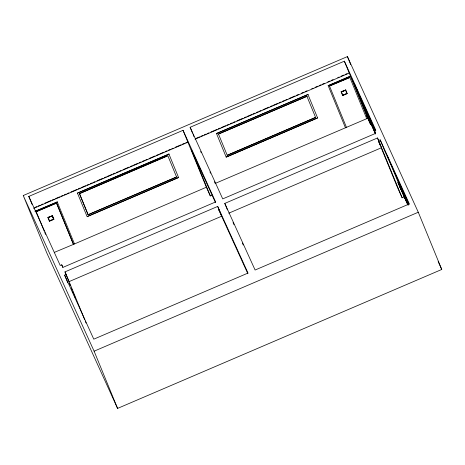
<?xml version="1.0" encoding="UTF-8"?>
<svg xmlns="http://www.w3.org/2000/svg" width="465" height="465" viewBox="0 0 465 465"><rect width="100%" height="100%" fill="white"/><g stroke="black" fill="none" stroke-linecap="round" stroke-linejoin="round"><path stroke-width="0.7" d="M23.25 195.532L347.419 56.591L418.279 212.238L441.75 269.468L117.581 408.41L46.721 252.762L23.25 195.532L94.11 351.18L117.581 408.41M28.801 196.428L183.036 130.322L215.638 201.938L62.926 267.392L61.752 264.812L60.229 265.463L28.801 196.428L32.062 204.373M192.574 133.24L190.127 127.282L344.362 61.177L375.79 130.212L374.273 130.863L375.365 133.525M34.881 207.448L36.88 206.588M38.217 206.018L40.223 205.158M41.554 204.588L42.89 204.013M44.896 203.153L50.906 200.578M52.237 200.008L54.242 199.148M55.579 198.578L59.584 196.858M60.921 196.288L62.92 195.428M64.257 194.858L66.263 193.998M67.594 193.428L68.93 192.853M70.936 191.993L76.94 189.418M78.277 188.848L80.282 187.988M81.619 187.418L85.624 185.698M86.955 185.128L88.96 184.268M90.297 183.698L92.297 182.838M93.634 182.263L94.97 181.693M96.976 180.833L102.98 178.258M104.317 177.688L106.322 176.828M107.653 176.258L111.664 174.538M112.995 173.968L115 173.108M116.337 172.538L118.337 171.678M119.674 171.103L121.01 170.533M123.01 169.673L129.02 167.098M130.357 166.528L132.362 165.668M133.693 165.092L137.704 163.378M139.035 162.808L141.04 161.948M142.377 161.372L144.377 160.518M145.714 159.943L147.05 159.373M149.05 158.513L155.06 155.938M156.397 155.368L158.402 154.508M159.733 153.932L163.744 152.218M165.075 151.648L167.08 150.788M168.417 150.212L170.417 149.358M171.754 148.783L173.09 148.213M175.09 147.353L181.1 144.778M182.437 144.202L184.436 143.348M185.773 142.772L187.779 141.918L187.924 142.238L33.689 208.343M195.538 138.587L199.543 136.873M200.88 136.303L202.88 135.443M204.216 134.867L206.222 134.013M207.553 133.438L208.89 132.868M210.895 132.008L216.905 129.433M218.236 128.863L220.241 128.003M221.578 127.427L225.583 125.713M226.92 125.137L228.919 124.283M230.256 123.707L232.262 122.853M233.593 122.278L234.93 121.708M236.935 120.848L242.939 118.273M244.276 117.697L246.281 116.843M247.618 116.267L251.623 114.553M252.954 113.977L254.96 113.123M256.296 112.547L258.296 111.693M259.633 111.118L260.97 110.548M262.975 109.688L268.979 107.113M270.316 106.537L272.321 105.683M273.653 105.107L277.663 103.393M278.994 102.817L281 101.963M282.336 101.387L284.336 100.527M285.673 99.958L287.01 99.388M289.009 98.528L295.019 95.953M296.356 95.377L298.361 94.523M301.698 93.087L303.703 92.233M305.034 91.657L307.04 90.803M311.713 88.798L313.05 88.222M315.049 87.368L317.723 86.223M319.06 85.647L321.059 84.793M322.396 84.217L324.401 83.357M327.738 81.927L329.737 81.073M331.074 80.497L333.079 79.637M337.753 77.638L339.09 77.062M341.089 76.208L343.763 75.063M345.094 74.487L347.099 73.633M195.015 139.198L349.25 73.092L349.105 72.773M34.904 211.343L57.265 201.95L35.636 211.22M77.452 193.103L168.952 154.084L77.452 193.103L87.141 216.707L178.566 177.52L168.876 153.921M216.492 133.513L307.975 94.494L216.492 133.513L226.176 157.112L317.589 117.936L307.9 94.337M345.46 127.805L328.162 85.653L350.465 76.091L367.763 118.25L215.452 183.332M350.54 76.254L328.162 85.653M44.216 231.128L36.241 211.685L56.498 203.002L73.476 244.381L74.487 243.945L57.189 201.787M329.493 85.996L349.843 77.469L329.493 85.996L346.472 127.375M56.573 203.164L36.241 211.685M79.451 193.626L167.842 155.74L176.566 176.996L88.106 214.72L79.451 193.626L167.173 156.031M218.492 134.036L306.935 96.319L218.492 134.036L227.216 155.293L315.59 117.413L306.859 96.156M47.854 217.504L52.487 215.714L47.854 217.504L49.371 221.183L53.928 219.224L52.411 215.551M341.112 91.814L345.762 90.012L341.112 91.814L342.629 95.488L347.204 93.529L345.687 89.855M52.313 216.016L48.186 217.591L49.546 220.875L53.597 219.137L52.243 215.853L53.522 218.98M88.106 214.72L176.566 176.996M87.734 216.26L178.566 177.52M375.453 133.426L364.88 109.816L374.703 130.729M366.478 113.722L375.406 132.665M54.452 252.344L73.476 244.381M212.261 195.114L210.325 195.939L206.361 187.232L74.487 243.945M366.589 115.669L370.553 124.376L371.058 124.161L375.546 134.013M217.69 206.431L221.695 216.202L68.977 281.656L64.972 271.886L217.69 206.431L248.019 273.065L93.785 339.171L64.635 275.141L66.158 274.49L84.717 319.74M227.455 209.924L224.787 203.414L377.504 137.96L402.149 197.77L404.172 196.904L407.782 204.827M378.679 140.54L380.196 139.889L409.345 203.92L255.111 270.026L224.787 203.414M228.792 213.179L381.509 147.725L377.504 137.96M408.008 204.949L397.994 182.559L408.462 204.891M399.598 186.465L407.962 204.176M94.11 351.18L418.279 212.238M438.146 261.557L441.75 269.468M375.511 130.764L351.889 78.864L370.553 124.376M409.043 204.42L385.003 151.607L380.196 139.889M364.88 109.816L375.342 132.804M397.994 182.559L408.212 205.001M374.273 130.863L375.447 133.443L222.729 198.898L190.127 127.282M379.742 143.854L380.626 145.789M402.149 197.77L397.744 188.093L381.097 147.498M347.204 93.529L342.629 95.488M317.589 117.936L226.176 157.112M315.59 117.413L227.216 155.293M200.671 151.485L201.269 152.805M209.965 171.905L210.564 173.224M214.464 181.786L215.365 183.762M233.052 222.619L233.953 224.595M242.346 243.032L243.247 245.008M215.469 202.606L191.185 149.259L210.325 195.939M218.765 209.849L247.851 273.734M53.928 219.224L49.371 221.183M64.972 271.886L66.158 274.49M347.419 56.591L350.697 64.577M387.409 156.019L398.243 182.449M399.848 186.355L404.172 196.904M378.917 141.906L379.452 143.208M378.638 141.511L380.277 145.504M354.289 83.276L365.13 109.705M366.734 113.611L371.058 124.161M344.362 61.177L350.465 76.091M349.773 77.306L366.746 118.68M193.115 134.565L193.928 136.553M218.312 208.448L219.643 211.703M183.036 130.322L206.361 187.232M79.527 193.789L88.176 214.882M56.498 203.002L73.4 244.218M85.264 321.071L86.077 323.065M61.752 264.812L62.845 267.474M69.39 283.441L70.209 285.44M71.302 288.102L72.121 290.096M72.668 291.427L73.487 293.427M74.034 294.758L75.394 298.082M64.635 275.141L67.844 282.953M44.762 232.454L45.582 234.453M345.588 90.32L341.444 91.901L342.798 95.186L346.867 93.442L345.588 90.32"/></g></svg>
